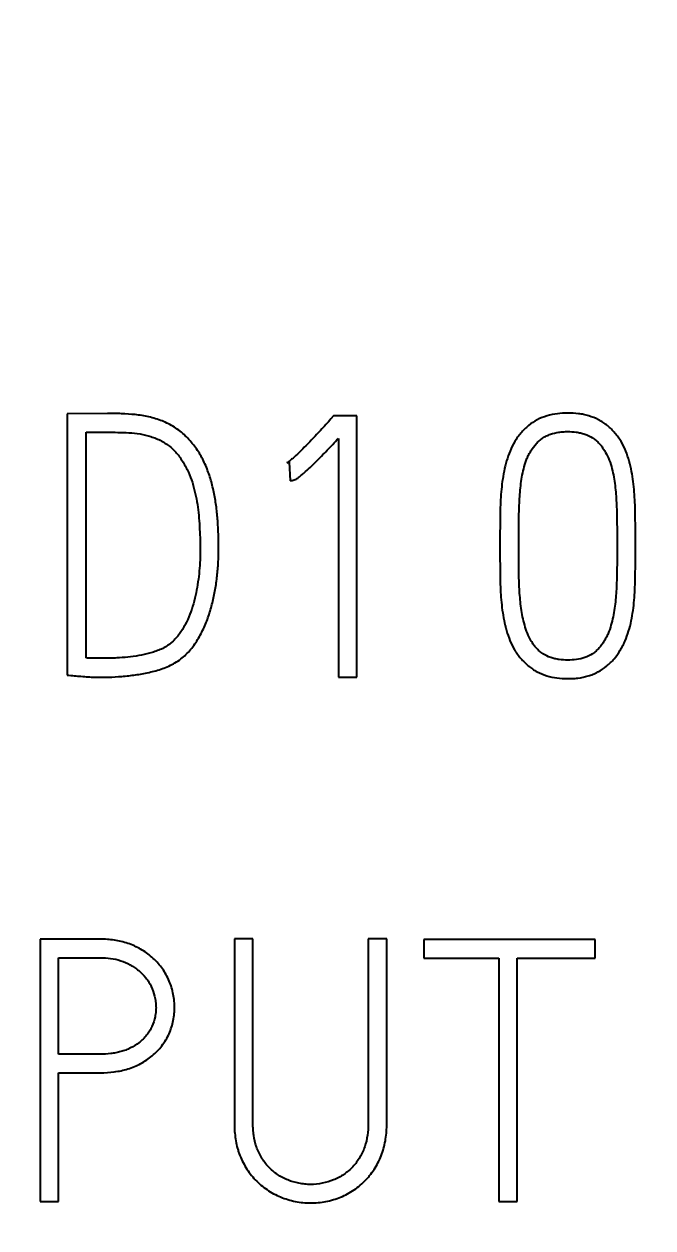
# Model space of a CAD drawing. Extents: x 0 to 420, y 0 to 297.
# Drawn here: x 144.81 to 148.65, y 167.69 to 175.04 of the extents above; entities that cross this region are included whole.
import ezdxf

# ---------------------------------------------------------------- set-up
doc = ezdxf.new("R2010")
doc.units = 0
doc.header["$LTSCALE"] = 23.1
doc.layers.add('10100_DIM_FRONT', color=7, linetype='CONTINUOUS')
doc.layers.add('10500_FRONT_LABELING', color=7, linetype='CONTINUOUS')
doc.styles.get("Standard").update_dxf_attribs({"font": 'txt', "width": 0.8})
doc.dimstyles.new('DIMSTYLE_1', dxfattribs={"dimtxt": 3.5, "dimasz": 3.5, "dimexe": 0.18, "dimexo": 0.0625, "dimgap": 0.09, "dimtad": 1, "dimtxsty": 'STANDARD', "dimcen": 0.09, "dimazin": 3, "dimtp": 0.05, "dimtm": 0.05, "dimtfac": 1, "dimtofl": 0, "dimtmove": 0, "dimatfit": 3, "dimtolj": 1})

# ---------------------------------------------------------------- blocks, each defined once
blk = doc.blocks.new('*D0')
at = {"layer": '10100_DIM_FRONT', "linetype": 'CONTINUOUS'}
for p, q in [((91.69663, 188.554533), (91.69663, 131.440248)), ((163.19663, 149.04194), (163.19663, 131.440248)), ((91.69663, 133.440248), (127.44663, 133.440248)), ((163.19663, 133.440248), (127.44663, 133.440248))]:
    blk.add_line(p, q, dxfattribs=at)
for points in [[(95.19663, 133.940248), (91.69663, 133.440248), (95.19663, 132.940248)], [(159.69663, 132.940248), (163.19663, 133.440248), (159.69663, 133.940248)]]:
    blk.add_solid(points, dxfattribs=at)
at = {"layer": '10100_DIM_FRONT', "linetype": 'CONTINUOUS', "width": 0.660714}
blk.add_text('71,5', height=3.5, dxfattribs=at).set_placement((124.002814, 134.315248))

msp = doc.modelspace()

# ---------------------------------------------------------------- linework, layer by layer
at = {"layer": '10500_FRONT_LABELING', "color": 7, "linetype": 'CONTINUOUS'}
for p, q in [((145.3233, 172.6622), (145.0768, 172.66)), ((145.0768, 172.66), (145.0768, 171.0666)), ((146.7017, 172.6467), (146.686, 172.6289)), ((146.8429, 172.6467), (146.7017, 172.6467)), ((146.8429, 171.0533), (146.8429, 172.6467)), ((145.1911, 171.1709), (145.1911, 172.5468)), ((145.1911, 172.5468), (145.3681, 172.5468)), ((146.7309, 172.5091), (146.7309, 171.0533)), ((146.4171, 172.3604), (146.4305, 172.3648)), ((146.4305, 172.3648), (146.4372, 172.2516)), ((147.717, 171.8655), (147.717, 171.8411)), ((147.8314, 171.8411), (147.8314, 171.8655)), ((148.432, 171.8655), (148.432, 171.8411)), ((148.5441, 171.8411), (148.5441, 171.8655)), ((146.7309, 171.0533), (146.8429, 171.0533)), ((144.9104, 169.4555), (144.9104, 167.8555)), ((145.2788, 169.4555), (144.9104, 169.4555)), ((146.0966, 169.4578), (146.0966, 168.3304)), ((146.2098, 169.4578), (146.0966, 169.4578)), ((146.2098, 168.3304), (146.2098, 169.4578)), ((146.9133, 169.4578), (146.9133, 168.3304)), ((147.0264, 169.4578), (146.9133, 169.4578)), ((147.0264, 168.3304), (147.0264, 169.4578)), ((147.2528, 169.4533), (147.2528, 169.3401)), ((148.298, 169.4533), (147.2528, 169.4533)), ((148.298, 169.3401), (148.298, 169.4533)), ((145.0236, 168.7543), (145.0236, 169.3424)), ((145.0236, 169.3424), (145.2788, 169.3424)), ((147.2528, 169.3401), (147.7099, 169.3401)), ((147.7099, 169.3401), (147.7099, 167.8555)), ((147.8231, 167.8555), (147.8231, 169.3401)), ((147.8231, 169.3401), (148.298, 169.3401)), ((145.2788, 168.7543), (145.0236, 168.7543)), ((145.0236, 167.8555), (145.0236, 168.6411)), ((145.0236, 168.6411), (145.2788, 168.6411)), ((144.9104, 167.8555), (145.0236, 167.8555)), ((147.7099, 167.8555), (147.8231, 167.8555))]:
    msp.add_line(p, q, dxfattribs=at)
for points, knots in [([(145.0768, 171.0666), (145.0907, 171.0652), (145.1046, 171.0639), (145.1325, 171.0613), (145.1465, 171.06), (145.1744, 171.0575), (145.1883, 171.0564), (145.2161, 171.0548), (145.23, 171.0542), (145.2717, 171.0532), (145.2995, 171.0531), (145.3549, 171.0546), (145.3826, 171.0561), (145.4379, 171.0605), (145.4655, 171.0637), (145.5206, 171.0716), (145.5481, 171.0767), (145.5893, 171.0858), (145.603, 171.0891), (145.6304, 171.0967), (145.6439, 171.1009), (145.6704, 171.1105), (145.6835, 171.1158), (145.7091, 171.1275), (145.7216, 171.1338), (145.7461, 171.148), (145.7581, 171.1559), (145.7806, 171.1729), (145.7911, 171.1821), (145.8212, 171.2113), (145.8389, 171.233), (145.8631, 171.268), (145.8706, 171.2799), (145.8849, 171.304), (145.8917, 171.3163), (145.9107, 171.3537), (145.9218, 171.3794), (145.9412, 171.432), (145.9497, 171.459), (145.9645, 171.5132), (145.9708, 171.5404), (145.9812, 171.5952), (145.9854, 171.6227), (145.9923, 171.6779), (145.995, 171.7056), (145.9988, 171.7612), (145.9999, 171.7891), (146.0004, 171.8452), (145.9999, 171.8733), (145.9986, 171.9295), (145.9979, 171.9575), (145.9946, 172.0133), (145.9921, 172.0412), (145.9858, 172.0966), (145.982, 172.1243), (145.9744, 172.1655), (145.9716, 172.1793), (145.9655, 172.2066), (145.9623, 172.2203), (145.9553, 172.2475), (145.9515, 172.2611), (145.9431, 172.2882), (145.9385, 172.3016), (145.9235, 172.3411), (145.9118, 172.3667), (145.8918, 172.4039), (145.8847, 172.4161), (145.8695, 172.44), (145.8614, 172.4517), (145.8444, 172.4742), (145.8354, 172.485), (145.8168, 172.5059), (145.8072, 172.5161), (145.7869, 172.5355), (145.7764, 172.5447), (145.7543, 172.5623), (145.7426, 172.5706), (145.7066, 172.5933), (145.6814, 172.6057), (145.6422, 172.6212), (145.6289, 172.6258), (145.6019, 172.6343), (145.5882, 172.6381), (145.5469, 172.6477), (145.5192, 172.6518), (145.4635, 172.6574), (145.4355, 172.659), (145.3935, 172.6609), (145.3795, 172.6614), (145.3514, 172.6621), (145.3374, 172.6623), (145.3233, 172.6622)], [0, 0, 0, 0, 0.015625, 0.015625, 0.03125, 0.03125, 0.046875, 0.046875, 0.0625, 0.0625, 0.09375, 0.09375, 0.125, 0.125, 0.15625, 0.15625, 0.1875, 0.1875, 0.203125, 0.203125, 0.21875, 0.21875, 0.234375, 0.234375, 0.25, 0.25, 0.265625, 0.265625, 0.28125, 0.28125, 0.3125, 0.3125, 0.328125, 0.328125, 0.34375, 0.34375, 0.375, 0.375, 0.40625, 0.40625, 0.4375, 0.4375, 0.46875, 0.46875, 0.5, 0.5, 0.53125, 0.53125, 0.5625, 0.5625, 0.59375, 0.59375, 0.625, 0.625, 0.65625, 0.65625, 0.671875, 0.671875, 0.6875, 0.6875, 0.703125, 0.703125, 0.71875, 0.71875, 0.75, 0.75, 0.765625, 0.765625, 0.78125, 0.78125, 0.796875, 0.796875, 0.8125, 0.8125, 0.828125, 0.828125, 0.84375, 0.84375, 0.875, 0.875, 0.890625, 0.890625, 0.90625, 0.90625, 0.9375, 0.9375, 0.96875, 0.96875, 0.984375, 0.984375, 1, 1, 1, 1]), ([(146.686, 172.6289), (146.6755, 172.617), (146.6647, 172.6055), (146.6432, 172.5822), (146.6324, 172.5705), (146.6, 172.5356), (146.5783, 172.5125), (146.5344, 172.4667), (146.5123, 172.4439), (146.478, 172.411), (146.4663, 172.4003), (146.4484, 172.3847), (146.4424, 172.3796), (146.4301, 172.3695), (146.4238, 172.3647), (146.4171, 172.3604)], [0, 0, 0, 0, 0.125, 0.125, 0.25, 0.25, 0.5, 0.5, 0.75, 0.75, 0.875, 0.875, 0.9375, 0.9375, 1, 1, 1, 1]), ([(148.5441, 171.8655), (148.5441, 171.9079), (148.5438, 171.9503), (148.5429, 172.035), (148.5424, 172.0774), (148.539, 172.1619), (148.5357, 172.2041), (148.5277, 172.267), (148.5245, 172.288), (148.5165, 172.3298), (148.5116, 172.3506), (148.4997, 172.3921), (148.4928, 172.4125), (148.4767, 172.4523), (148.4674, 172.4716), (148.4508, 172.4995), (148.4448, 172.5085), (148.4322, 172.526), (148.4256, 172.5344), (148.4048, 172.5589), (148.3896, 172.5739), (148.3645, 172.5944), (148.3557, 172.6009), (148.3377, 172.6127), (148.3284, 172.6182), (148.3, 172.633), (148.2801, 172.6409), (148.2489, 172.6502), (148.2384, 172.6529), (148.2173, 172.6573), (148.2067, 172.659), (148.1748, 172.6632), (148.1534, 172.6644), (148.1104, 172.6644), (148.0886, 172.6632), (148.046, 172.6577), (148.0251, 172.6534), (147.9839, 172.6411), (147.9635, 172.6331), (147.9254, 172.6132), (147.9076, 172.6014), (147.8824, 172.581), (147.8743, 172.5737), (147.8589, 172.5586), (147.8516, 172.5507), (147.8377, 172.5344), (147.8311, 172.5259), (147.8185, 172.5085), (147.8126, 172.4994), (147.7959, 172.4716), (147.7867, 172.4523), (147.7706, 172.4128), (147.7638, 172.3925), (147.7517, 172.3514), (147.7465, 172.3304), (147.738, 172.2886), (147.7345, 172.2676), (147.7259, 172.2045), (147.7223, 172.1623), (147.7187, 172.0777), (147.7183, 172.0352), (147.7173, 171.9504), (147.717, 171.908), (147.717, 171.8655)], [0, 0, 0, 0, 0.0625, 0.0625, 0.125, 0.125, 0.1875, 0.1875, 0.21875, 0.21875, 0.25, 0.25, 0.28125, 0.28125, 0.3125, 0.3125, 0.328125, 0.328125, 0.34375, 0.34375, 0.375, 0.375, 0.390625, 0.390625, 0.40625, 0.40625, 0.4375, 0.4375, 0.453125, 0.453125, 0.46875, 0.46875, 0.5, 0.5, 0.53125, 0.53125, 0.5625, 0.5625, 0.59375, 0.59375, 0.625, 0.625, 0.640625, 0.640625, 0.65625, 0.65625, 0.671875, 0.671875, 0.6875, 0.6875, 0.71875, 0.71875, 0.75, 0.75, 0.78125, 0.78125, 0.8125, 0.8125, 0.875, 0.875, 0.9375, 0.9375, 1, 1, 1, 1]), ([(145.3681, 172.5468), (145.3909, 172.5468), (145.4137, 172.5462), (145.459, 172.5438), (145.4816, 172.5421), (145.5266, 172.5365), (145.549, 172.5324), (145.5822, 172.5229), (145.5931, 172.5193), (145.6146, 172.5113), (145.6251, 172.5069), (145.6458, 172.4972), (145.6559, 172.4919), (145.6756, 172.4802), (145.6853, 172.4737), (145.7128, 172.453), (145.7291, 172.4372), (145.7587, 172.4026), (145.772, 172.3836), (145.7958, 172.3446), (145.8064, 172.3245), (145.8251, 172.2831), (145.8331, 172.2617), (145.8436, 172.229), (145.8469, 172.218), (145.8529, 172.196), (145.8556, 172.1849), (145.8633, 172.1518), (145.8676, 172.1295), (145.8744, 172.0849), (145.8769, 172.0625), (145.8809, 172.0175), (145.8825, 171.995), (145.885, 171.9499), (145.886, 171.9273), (145.8875, 171.8821), (145.888, 171.8595), (145.8882, 171.8141), (145.8879, 171.7914), (145.886, 171.7462), (145.8845, 171.7237), (145.8803, 171.6788), (145.8777, 171.6564), (145.8712, 171.6119), (145.8673, 171.5896), (145.858, 171.5454), (145.8526, 171.5234), (145.8339, 171.4577), (145.8183, 171.4151), (145.7862, 171.3546), (145.7744, 171.3353), (145.7477, 171.299), (145.7328, 171.282), (145.7114, 171.263), (145.7069, 171.2593), (145.6979, 171.2523), (145.6841, 171.2422), (145.6695, 171.2335), (145.6493, 171.2235), (145.6387, 171.2193), (145.6172, 171.2115), (145.6063, 171.2078), (145.5737, 171.198), (145.5516, 171.193), (145.5074, 171.1842), (145.4629, 171.177), (145.4179, 171.1728), (145.384, 171.1708), (145.3727, 171.1703), (145.35, 171.1695), (145.3386, 171.1692), (145.3046, 171.1686), (145.2819, 171.1687), (145.2478, 171.1687), (145.2364, 171.1686), (145.2137, 171.1691), (145.2024, 171.1697), (145.1911, 171.1709)], [0, 0, 0, 0, 0.03125, 0.03125, 0.0625, 0.0625, 0.09375, 0.09375, 0.109375, 0.109375, 0.125, 0.125, 0.140625, 0.140625, 0.15625, 0.15625, 0.1875, 0.1875, 0.21875, 0.21875, 0.25, 0.25, 0.28125, 0.28125, 0.296875, 0.296875, 0.3125, 0.3125, 0.34375, 0.34375, 0.375, 0.375, 0.40625, 0.40625, 0.4375, 0.4375, 0.46875, 0.46875, 0.5, 0.5, 0.53125, 0.53125, 0.5625, 0.5625, 0.59375, 0.59375, 0.625, 0.625, 0.6875, 0.6875, 0.71875, 0.71875, 0.75, 0.75, 0.757812, 0.757812, 0.765625, 0.78125, 0.78125, 0.796875, 0.796875, 0.8125, 0.8125, 0.84375, 0.84375, 0.875, 0.90625, 0.90625, 0.921875, 0.921875, 0.9375, 0.9375, 0.96875, 0.96875, 0.984375, 0.984375, 1, 1, 1, 1]), ([(147.8314, 171.8655), (147.8314, 171.9007), (147.8315, 171.9358), (147.8324, 172.0061), (147.8328, 172.0412), (147.8344, 172.0938), (147.8351, 172.1114), (147.8371, 172.1464), (147.8384, 172.164), (147.8414, 172.199), (147.8432, 172.2165), (147.8476, 172.2515), (147.8502, 172.2689), (147.8567, 172.3032), (147.8607, 172.3203), (147.8701, 172.3539), (147.8755, 172.3705), (147.8854, 172.3949), (147.889, 172.403), (147.8969, 172.4189), (147.9013, 172.4267), (147.9153, 172.4492), (147.9259, 172.4634), (147.9439, 172.4831), (147.9503, 172.4894), (147.9635, 172.501), (147.9704, 172.5064), (147.9849, 172.5164), (147.9925, 172.5209), (148.0084, 172.5288), (148.0168, 172.5323), (148.0419, 172.541), (148.0591, 172.5449), (148.0855, 172.5488), (148.0944, 172.5497), (148.1121, 172.5509), (148.1209, 172.5512), (148.1474, 172.5513), (148.165, 172.5504), (148.1912, 172.5468), (148.1999, 172.5452), (148.2172, 172.5413), (148.2259, 172.5389), (148.2513, 172.5303), (148.2674, 172.5229), (148.29, 172.5084), (148.2973, 172.5031), (148.3108, 172.4916), (148.3172, 172.4854), (148.329, 172.4723), (148.3346, 172.4653), (148.3452, 172.4508), (148.3502, 172.4435), (148.3642, 172.4209), (148.3723, 172.4052), (148.3861, 172.3726), (148.3921, 172.3556), (148.4021, 172.3216), (148.4062, 172.3044), (148.413, 172.2699), (148.4157, 172.2526), (148.4201, 172.2177), (148.4219, 172.2003), (148.4249, 172.1653), (148.4262, 172.1477), (148.4282, 172.1125), (148.4289, 172.0949), (148.4305, 172.042), (148.431, 172.0067), (148.4318, 171.9361), (148.432, 171.9008), (148.432, 171.8655)], [0, 0, 0, 0, 0.0625, 0.0625, 0.125, 0.125, 0.15625, 0.15625, 0.1875, 0.1875, 0.21875, 0.21875, 0.25, 0.25, 0.28125, 0.28125, 0.3125, 0.3125, 0.328125, 0.328125, 0.34375, 0.34375, 0.375, 0.375, 0.390625, 0.390625, 0.40625, 0.40625, 0.421875, 0.421875, 0.4375, 0.4375, 0.46875, 0.46875, 0.484375, 0.484375, 0.5, 0.5, 0.53125, 0.53125, 0.546875, 0.546875, 0.5625, 0.5625, 0.59375, 0.59375, 0.609375, 0.609375, 0.625, 0.625, 0.640625, 0.640625, 0.65625, 0.65625, 0.6875, 0.6875, 0.71875, 0.71875, 0.75, 0.75, 0.78125, 0.78125, 0.8125, 0.8125, 0.84375, 0.84375, 0.875, 0.875, 0.9375, 0.9375, 1, 1, 1, 1]), ([(146.4372, 172.2516), (146.4415, 172.2517), (146.4455, 172.2523), (146.4536, 172.254), (146.4577, 172.255), (146.4655, 172.2578), (146.4692, 172.2596), (146.4764, 172.2637), (146.4799, 172.2659), (146.4901, 172.2729), (146.4966, 172.278), (146.5095, 172.2882), (146.5158, 172.2936), (146.5344, 172.3098), (146.5465, 172.3209), (146.5704, 172.3436), (146.5821, 172.3551), (146.6172, 172.3899), (146.6401, 172.4136), (146.6857, 172.4611), (146.7083, 172.4851), (146.7309, 172.5091)], [0, 0, 0, 0, 0.03125, 0.03125, 0.0625, 0.0625, 0.09375, 0.09375, 0.125, 0.125, 0.1875, 0.1875, 0.25, 0.25, 0.375, 0.375, 0.5, 0.5, 0.75, 0.75, 1, 1, 1, 1]), ([(147.717, 171.8411), (147.717, 171.7989), (147.7173, 171.7567), (147.7183, 171.6724), (147.7187, 171.6302), (147.7223, 171.5461), (147.7259, 171.5042), (147.7345, 171.4416), (147.7379, 171.4208), (147.7463, 171.3793), (147.7514, 171.3586), (147.7634, 171.3174), (147.7702, 171.2971), (147.7862, 171.2575), (147.7955, 171.2383), (147.8122, 171.2106), (147.8182, 171.2016), (147.8309, 171.1843), (147.8376, 171.176), (147.8517, 171.16), (147.859, 171.1523), (147.8742, 171.1374), (147.8821, 171.1302), (147.8985, 171.1164), (147.9071, 171.1098), (147.9248, 171.0976), (147.9339, 171.0919), (147.962, 171.0766), (147.9817, 171.0686), (148.023, 171.056), (148.044, 171.0516), (148.0862, 171.0459), (148.1075, 171.0445), (148.1396, 171.0444), (148.1504, 171.0447), (148.1718, 171.0459), (148.1824, 171.0468), (148.2141, 171.0508), (148.2348, 171.055), (148.2654, 171.064), (148.2755, 171.0675), (148.2955, 171.0755), (148.3053, 171.0801), (148.3338, 171.0951), (148.3514, 171.107), (148.3762, 171.1274), (148.3842, 171.1347), (148.3995, 171.1498), (148.4068, 171.1576), (148.4277, 171.182), (148.4404, 171.1992), (148.4572, 171.2267), (148.4625, 171.2362), (148.4722, 171.2553), (148.4766, 171.2649), (148.4891, 171.2943), (148.4962, 171.3144), (148.5086, 171.3551), (148.5139, 171.3758), (148.5227, 171.4177), (148.5262, 171.4387), (148.5351, 171.5019), (148.5387, 171.5442), (148.5424, 171.6289), (148.5429, 171.6713), (148.5438, 171.7562), (148.5441, 171.7986), (148.5441, 171.8411)], [0, 0, 0, 0, 0.0625, 0.0625, 0.125, 0.125, 0.1875, 0.1875, 0.21875, 0.21875, 0.25, 0.25, 0.28125, 0.28125, 0.3125, 0.3125, 0.328125, 0.328125, 0.34375, 0.34375, 0.359375, 0.359375, 0.375, 0.375, 0.390625, 0.390625, 0.40625, 0.40625, 0.4375, 0.4375, 0.46875, 0.46875, 0.5, 0.5, 0.515625, 0.515625, 0.53125, 0.53125, 0.5625, 0.5625, 0.578125, 0.578125, 0.59375, 0.59375, 0.625, 0.625, 0.640625, 0.640625, 0.65625, 0.65625, 0.6875, 0.6875, 0.703125, 0.703125, 0.71875, 0.71875, 0.75, 0.75, 0.78125, 0.78125, 0.8125, 0.8125, 0.875, 0.875, 0.9375, 0.9375, 1, 1, 1, 1]), ([(148.432, 171.8411), (148.432, 171.806), (148.4318, 171.7709), (148.431, 171.7007), (148.4305, 171.6656), (148.4287, 171.6129), (148.428, 171.5954), (148.4257, 171.5604), (148.4243, 171.5429), (148.4192, 171.4907), (148.4146, 171.456), (148.4039, 171.4044), (148.3996, 171.3873), (148.3897, 171.3535), (148.384, 171.3369), (148.374, 171.3125), (148.3704, 171.3045), (148.3624, 171.2887), (148.3581, 171.281), (148.3489, 171.266), (148.344, 171.2588), (148.3336, 171.2448), (148.3282, 171.238), (148.3165, 171.225), (148.3103, 171.2188), (148.297, 171.2071), (148.2899, 171.2017), (148.2679, 171.1869), (148.2521, 171.1791), (148.2185, 171.1674), (148.2013, 171.1636), (148.1664, 171.1586), (148.1487, 171.1576), (148.1133, 171.1576), (148.0957, 171.1587), (148.0696, 171.1624), (148.0609, 171.1639), (148.0437, 171.1679), (148.0351, 171.1703), (148.0099, 171.1789), (147.9941, 171.1865), (147.9719, 171.2013), (147.9647, 171.2067), (147.9514, 171.2183), (147.9451, 171.2245), (147.9333, 171.2376), (147.9278, 171.2445), (147.9173, 171.2589), (147.9124, 171.2662), (147.8987, 171.2888), (147.8911, 171.3046), (147.8782, 171.3374), (147.8727, 171.3543), (147.8632, 171.3882), (147.8591, 171.4052), (147.8487, 171.4566), (147.8441, 171.4911), (147.839, 171.5432), (147.8376, 171.5606), (147.8354, 171.5956), (147.8346, 171.6131), (147.8329, 171.6657), (147.8324, 171.7008), (147.8316, 171.7709), (147.8314, 171.806), (147.8314, 171.8411)], [0, 0, 0, 0, 0.0625, 0.0625, 0.125, 0.125, 0.15625, 0.15625, 0.1875, 0.1875, 0.25, 0.25, 0.28125, 0.28125, 0.3125, 0.3125, 0.328125, 0.328125, 0.34375, 0.34375, 0.359375, 0.359375, 0.375, 0.375, 0.390625, 0.390625, 0.40625, 0.40625, 0.4375, 0.4375, 0.46875, 0.46875, 0.5, 0.5, 0.53125, 0.53125, 0.546875, 0.546875, 0.5625, 0.5625, 0.59375, 0.59375, 0.609375, 0.609375, 0.625, 0.625, 0.640625, 0.640625, 0.65625, 0.65625, 0.6875, 0.6875, 0.71875, 0.71875, 0.75, 0.75, 0.8125, 0.8125, 0.84375, 0.84375, 0.875, 0.875, 0.9375, 0.9375, 1, 1, 1, 1]), ([(145.2788, 168.6411), (145.3073, 168.6411), (145.3356, 168.6428), (145.3916, 168.6502), (145.4192, 168.656), (145.4602, 168.6685), (145.4737, 168.6733), (145.5, 168.6841), (145.5128, 168.6902), (145.5377, 168.7036), (145.5498, 168.7109), (145.5733, 168.7269), (145.5847, 168.7356), (145.6174, 168.7631), (145.6371, 168.7834), (145.663, 168.817), (145.6711, 168.8288), (145.6858, 168.8534), (145.6923, 168.8661), (145.7096, 168.9048), (145.7181, 168.9318), (145.7294, 168.9881), (145.7318, 169.0163), (145.7312, 169.0589), (145.7303, 169.0731), (145.7269, 169.1015), (145.7244, 169.1155), (145.715, 169.157), (145.7061, 169.1838), (145.6885, 169.2229), (145.682, 169.2357), (145.6676, 169.2601), (145.6598, 169.2718), (145.643, 169.2945), (145.634, 169.3054), (145.6147, 169.3263), (145.6044, 169.3364), (145.5723, 169.3645), (145.5491, 169.3806), (145.512, 169.4017), (145.4992, 169.4082), (145.4733, 169.4199), (145.4601, 169.4252), (145.42, 169.439), (145.3924, 169.4454), (145.3358, 169.4537), (145.3073, 169.4555), (145.2788, 169.4555)], [0, 0, 0, 0, 0.0625, 0.0625, 0.125, 0.125, 0.15625, 0.15625, 0.1875, 0.1875, 0.21875, 0.21875, 0.25, 0.25, 0.3125, 0.3125, 0.34375, 0.34375, 0.375, 0.375, 0.4375, 0.4375, 0.5, 0.5, 0.53125, 0.53125, 0.5625, 0.5625, 0.625, 0.625, 0.65625, 0.65625, 0.6875, 0.6875, 0.71875, 0.71875, 0.75, 0.75, 0.8125, 0.8125, 0.84375, 0.84375, 0.875, 0.875, 0.9375, 0.9375, 1, 1, 1, 1]), ([(145.2788, 169.3424), (145.2998, 169.3424), (145.3207, 169.3411), (145.3621, 169.3355), (145.3826, 169.331), (145.4228, 169.3179), (145.442, 169.3095), (145.4695, 169.2945), (145.4784, 169.2891), (145.4959, 169.2774), (145.5044, 169.271), (145.5287, 169.2509), (145.5432, 169.236), (145.5626, 169.2115), (145.5687, 169.203), (145.5799, 169.185), (145.5849, 169.1758), (145.5983, 169.1474), (145.6052, 169.1277), (145.6125, 169.0969), (145.6145, 169.0865), (145.6172, 169.0658), (145.618, 169.0554), (145.6184, 169.0346), (145.6181, 169.0241), (145.6163, 169.0032), (145.6147, 168.9927), (145.6085, 168.9619), (145.6022, 168.942), (145.5893, 168.9133), (145.5843, 168.9038), (145.5732, 168.886), (145.5671, 168.8775), (145.554, 168.8613), (145.547, 168.8536), (145.532, 168.8389), (145.524, 168.8319), (145.499, 168.8126), (145.4811, 168.8018), (145.4528, 168.7877), (145.4431, 168.7835), (145.4236, 168.7759), (145.4136, 168.7726), (145.3935, 168.7668), (145.3834, 168.7644), (145.3627, 168.7605), (145.3523, 168.7589), (145.3209, 168.7553), (145.2999, 168.7543), (145.2788, 168.7543)], [0, 0, 0, 0, 0.0625, 0.0625, 0.125, 0.125, 0.1875, 0.1875, 0.21875, 0.21875, 0.25, 0.25, 0.3125, 0.3125, 0.34375, 0.34375, 0.375, 0.375, 0.4375, 0.4375, 0.46875, 0.46875, 0.5, 0.5, 0.53125, 0.53125, 0.5625, 0.5625, 0.625, 0.625, 0.65625, 0.65625, 0.6875, 0.6875, 0.71875, 0.71875, 0.75, 0.75, 0.8125, 0.8125, 0.84375, 0.84375, 0.875, 0.875, 0.90625, 0.90625, 0.9375, 0.9375, 1, 1, 1, 1]), ([(146.0966, 168.3304), (146.0966, 168.299), (146.0987, 168.2679), (146.1057, 168.2217), (146.1087, 168.2065), (146.1144, 168.1837), (146.1165, 168.1762), (146.1211, 168.1612), (146.1236, 168.1537), (146.1371, 168.1168), (146.1508, 168.0889), (146.1752, 168.0493), (146.184, 168.0364), (146.2031, 168.0116), (146.2134, 167.9995), (146.2461, 167.9656), (146.27, 167.9456), (146.3087, 167.9191), (146.3222, 167.9109), (146.35, 167.896), (146.3642, 167.8893), (146.4075, 167.8714), (146.4374, 167.8623), (146.4993, 167.8498), (146.5304, 167.8467), (146.5771, 167.8466), (146.5927, 167.8473), (146.624, 167.8504), (146.6397, 167.8527), (146.6858, 167.8618), (146.7157, 167.8707), (146.7591, 167.8884), (146.7734, 167.8951), (146.8012, 167.91), (146.8146, 167.9181), (146.8532, 167.9444), (146.877, 167.9645), (146.9041, 167.9929), (146.9094, 167.9988), (146.9196, 168.0107), (146.9245, 168.0169), (146.9387, 168.0355), (146.9475, 168.0484), (146.9638, 168.075), (146.9713, 168.0887), (146.9851, 168.1168), (146.9913, 168.1314), (147.0021, 168.1608), (147.0067, 168.1757), (147.0143, 168.2059), (147.0173, 168.2211), (147.022, 168.252), (147.0237, 168.2676), (147.0259, 168.299), (147.0264, 168.3147), (147.0264, 168.3304)], [0, 0, 0, 0, 0.0625, 0.0625, 0.09375, 0.09375, 0.109375, 0.109375, 0.125, 0.125, 0.1875, 0.1875, 0.21875, 0.21875, 0.25, 0.25, 0.3125, 0.3125, 0.34375, 0.34375, 0.375, 0.375, 0.4375, 0.4375, 0.5, 0.5, 0.53125, 0.53125, 0.5625, 0.5625, 0.625, 0.625, 0.65625, 0.65625, 0.6875, 0.6875, 0.75, 0.75, 0.765625, 0.765625, 0.78125, 0.78125, 0.8125, 0.8125, 0.84375, 0.84375, 0.875, 0.875, 0.90625, 0.90625, 0.9375, 0.9375, 0.96875, 0.96875, 1, 1, 1, 1]), ([(146.9133, 168.3304), (146.9133, 168.3065), (146.9118, 168.2828), (146.9052, 168.2361), (146.8999, 168.213), (146.8882, 168.1792), (146.8836, 168.1679), (146.8735, 168.1462), (146.868, 168.1357), (146.8559, 168.1152), (146.8494, 168.1052), (146.8352, 168.0859), (146.8275, 168.0766), (146.803, 168.0501), (146.7849, 168.0347), (146.7554, 168.0144), (146.7452, 168.0081), (146.7239, 167.9968), (146.713, 167.9917), (146.6798, 167.9784), (146.6568, 167.9716), (146.6095, 167.9622), (146.5858, 167.9598), (146.5501, 167.9598), (146.5382, 167.9604), (146.5144, 167.9628), (146.5024, 167.9646), (146.4671, 167.9714), (146.4443, 167.9781), (146.411, 167.9913), (146.4, 167.9964), (146.3788, 168.0076), (146.3686, 168.0138), (146.3391, 168.0339), (146.321, 168.0492), (146.2965, 168.0755), (146.2887, 168.0848), (146.2745, 168.1041), (146.2679, 168.114), (146.2557, 168.1345), (146.2501, 168.1451), (146.2399, 168.1668), (146.2353, 168.178), (146.2235, 168.2118), (146.2181, 168.235), (146.213, 168.2705), (146.2118, 168.2824), (146.2102, 168.3064), (146.2098, 168.3184), (146.2098, 168.3304)], [0, 0, 0, 0, 0.0625, 0.0625, 0.125, 0.125, 0.15625, 0.15625, 0.1875, 0.1875, 0.21875, 0.21875, 0.25, 0.25, 0.3125, 0.3125, 0.34375, 0.34375, 0.375, 0.375, 0.4375, 0.4375, 0.5, 0.5, 0.53125, 0.53125, 0.5625, 0.5625, 0.625, 0.625, 0.65625, 0.65625, 0.6875, 0.6875, 0.75, 0.75, 0.78125, 0.78125, 0.8125, 0.8125, 0.84375, 0.84375, 0.875, 0.875, 0.9375, 0.9375, 0.96875, 0.96875, 1, 1, 1, 1])]:
    msp.add_open_spline(points, degree=3, knots=knots, dxfattribs=at)

# ---------------------------------------------------------------- dimensions: what is measured, and where the dimension line sits
at = {"layer": '10100_DIM_FRONT', "linetype": 'CONTINUOUS'}
dim = msp.add_linear_dim(base=(163.1966, 133.4402), p1=(91.6966, 188.5545), p2=(163.1966, 149.0419), text='71,5', dimstyle='DIMSTYLE_1', dxfattribs=at)
dim.commit()
dim.dimension.update_dxf_attribs({"geometry": '*D0', "text_midpoint": (128.6278, 136.0652), "dimtype": 160})

doc.saveas('drawing.dxf')
